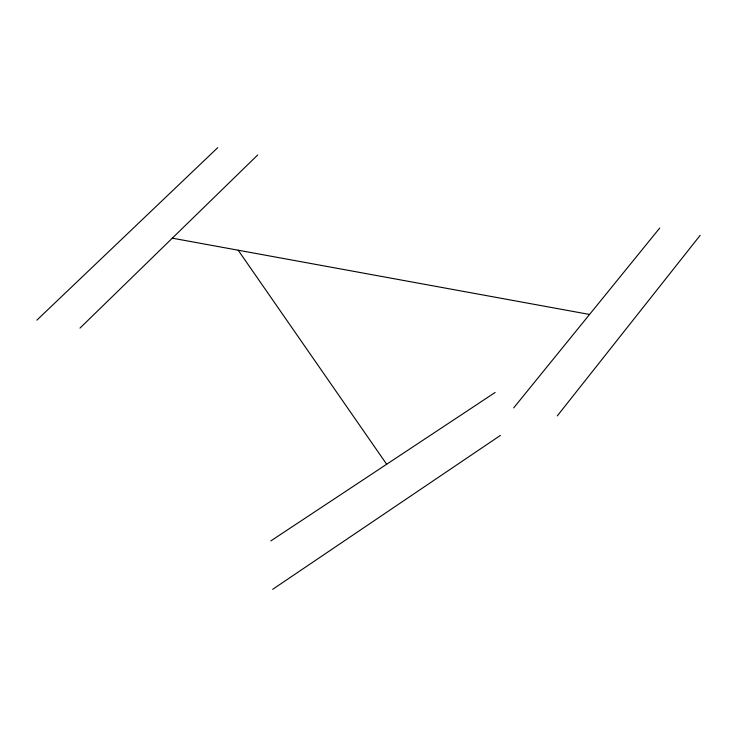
<?xml version="1.0" encoding="UTF-8"?>
<svg xmlns="http://www.w3.org/2000/svg" width="737" height="737" viewBox="0 0 737 737"><rect width="100%" height="100%" fill="white"/><g stroke="black" fill="none" stroke-linecap="round" stroke-linejoin="round"><path stroke-width="1.11" d="M557.264 415.917L700.15 235.352M513.671 407.902L659.753 228.009M79.992 328.103L257.747 154.936M36.85 320.162L217.737 147.658M272.653 589.342L500.386 435.42M270.811 540.921L495.153 392.462M172.311 238.171L589.554 314.459M238.18 250.212L386.667 464.255"/></g></svg>
